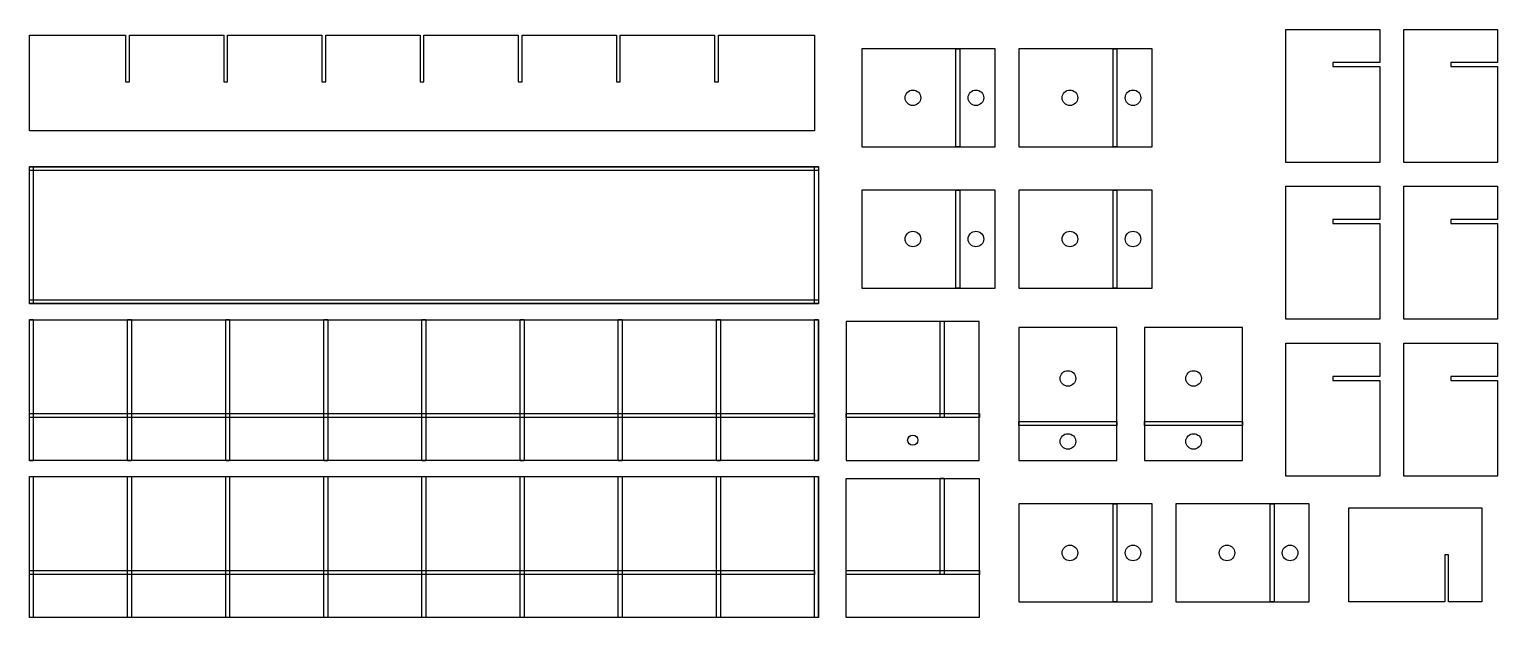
# Model space of a CAD drawing. Extents: x 0.5 to 47.2, y 0.5 to 19.2.
import ezdxf

# ---------------------------------------------------------------- set-up
doc = ezdxf.new("R2010")
doc.units = 0
doc.layers.add('Layer_1', color=7, linetype='CONTINUOUS')

msp = doc.modelspace()

# ---------------------------------------------------------------- linework, layer by layer
at = {"layer": 'Layer_1', "color": 7}
for points in [[(43.494462, 19.244462), (43.494462, 18.184232), (42, 18.184232), (42, 18.060057), (43.494462, 18.060057), (43.494462, 15.005538), (40.505538, 15.005538), (40.505538, 19.244462), (43.494462, 19.244462)], [(47.244462, 19.244462), (47.244462, 18.184232), (45.75, 18.184232), (45.75, 18.060057), (47.244462, 18.060057), (47.244462, 15.005538), (44.255538, 15.005538), (44.255538, 19.244462), (47.244462, 19.244462)], [(0.505648, 19.056847), (3.562492, 19.056847), (3.562492, 17.568017), (3.687493, 17.568017), (3.687493, 19.056847), (6.687495, 19.056847), (6.686995, 17.568017), (6.812495, 17.568017), (6.812495, 19.056847), (9.812498, 19.056847), (9.812498, 17.568017), (9.937498, 17.568017), (9.937498, 19.056847), (12.937501, 19.056847), (12.937501, 17.568017), (13.062501, 17.568017), (13.062001, 19.056847), (16.062503, 19.056847), (16.062503, 17.567846), (16.187503, 17.568016), (16.187503, 19.056676), (19.187506, 19.056765), (19.187506, 17.56802), (19.312506, 17.56802), (19.312506, 19.056808), (22.312508, 19.056852), (22.312508, 17.568022), (22.437508, 17.568022), (22.437508, 19.056852), (25.494351, 19.056852), (25.494351, 16.005648), (0.505648, 16.005648), (0.505648, 19.056847)], [(27.002382, 18.62262), (27.002382, 15.502478), (31.247618, 15.502478), (31.247618, 18.62262), (27.002382, 18.62262), (27.002382, 18.62262)], [(29.999999, 18.625), (30.124999, 18.625), (30.124999, 15.5), (29.999999, 15.5), (29.999999, 18.625)], [(32.002382, 18.62262), (32.002382, 15.502478), (36.247618, 15.502478), (36.247618, 18.62262), (32.002382, 18.62262), (32.002382, 18.62262)], [(34.999999, 18.625), (35.124999, 18.625), (35.124999, 15.5), (34.999999, 15.5), (34.999999, 18.625)], [(28.628335, 17.311508), (28.628335, 17.311508)], [(30.635805, 17.311508), (30.635805, 17.311508)], [(33.628335, 17.311507), (33.628335, 17.311507)], [(35.635805, 17.311507), (35.635805, 17.311507)], [(0.5, 14.875), (0.625, 14.875), (0.625, 10.5), (0.5, 10.5), (0.5, 14.875)], [(0.5, 14.875), (25.625, 14.875), (25.625, 14.75), (0.5, 14.75), (0.5, 14.875)], [(0.506852, 14.868149), (25.618148, 14.868149), (25.618148, 10.506852), (0.506852, 10.506852), (0.506852, 14.868149)], [(25.5, 14.875), (25.625, 14.875), (25.625, 10.5), (25.5, 10.5), (25.5, 14.875)], [(27.002382, 14.12262), (27.002382, 11.002478), (31.247618, 11.002478), (31.247618, 14.12262), (27.002382, 14.12262), (27.002382, 14.12262)], [(29.999999, 14.125), (30.124999, 14.125), (30.124999, 11), (29.999999, 11), (29.999999, 14.125)], [(32.002382, 14.12262), (32.002382, 11.002478), (36.247618, 11.002478), (36.247618, 14.12262), (32.002382, 14.12262), (32.002382, 14.12262)], [(34.999999, 14.125), (35.124999, 14.125), (35.124999, 11), (34.999999, 11), (34.999999, 14.125)], [(43.494462, 14.244462), (43.494462, 13.184232), (42, 13.184232), (42, 13.060057), (43.494462, 13.060057), (43.494462, 10.005538), (40.505538, 10.005538), (40.505538, 14.244462), (43.494462, 14.244462)], [(47.244462, 14.244462), (47.244462, 13.184232), (45.75, 13.184232), (45.75, 13.060057), (47.244462, 13.060057), (47.244462, 10.005538), (44.255538, 10.005538), (44.255538, 14.244462), (47.244462, 14.244462)], [(28.628335, 12.811508), (28.628335, 12.811508)], [(30.635805, 12.811508), (30.635805, 12.811508)], [(33.628335, 12.811508), (33.628335, 12.811508)], [(35.635805, 12.811508), (35.635805, 12.811508)], [(0.5, 10.625), (25.625, 10.625), (25.625, 10.5), (0.5, 10.5), (0.5, 10.625)], [(0.501191, 9.998809), (0.623809, 9.998809), (0.623809, 5.501191), (0.501191, 5.501191), (0.501191, 9.998809)], [(0.506792, 9.993208), (25.618209, 9.993208), (25.618209, 5.506792), (0.506792, 5.506792), (0.506792, 9.993208)], [(3.625, 10), (3.75, 10), (3.75, 5.5), (3.625, 5.5), (3.625, 10)], [(6.75, 10), (6.875, 10), (6.875, 5.5), (6.75, 5.5), (6.75, 10)], [(9.875, 10), (10, 10), (10, 5.5), (9.875, 5.5), (9.875, 10)], [(13, 10), (13.125, 10), (13.125, 5.5), (13, 5.5), (13, 10)], [(16.125, 10), (16.25, 10), (16.25, 5.5), (16.125, 5.5), (16.125, 10)], [(19.25, 10), (19.375, 10), (19.375, 5.5), (19.25, 5.5), (19.25, 10)], [(22.375, 10), (22.5, 10), (22.5, 5.5), (22.375, 5.5), (22.375, 10)], [(25.494192, 9.998809), (25.61681, 9.998809), (25.61681, 5.501191), (25.494192, 5.501191), (25.494192, 9.998809)], [(26.506639, 9.930861), (26.506639, 5.506639), (30.743537, 5.506639), (30.743537, 9.930861), (26.506639, 9.930861), (26.506639, 9.930861)], [(29.5, 9.9425), (29.625, 9.9425), (29.625, 6.875), (29.5, 6.875), (29.5, 9.9425)], [(35.12262, 9.747618), (32.002478, 9.747618), (32.002478, 5.502381), (35.12262, 5.502381), (35.12262, 9.747618), (35.12262, 9.747618)], [(39.12262, 9.747618), (36.002478, 9.747618), (36.002478, 5.502381), (39.12262, 5.502381), (39.12262, 9.747618), (39.12262, 9.747618)], [(43.494462, 9.244462), (43.494462, 8.184232), (42, 8.184232), (42, 8.060057), (43.494462, 8.060057), (43.494462, 5.005538), (40.505538, 5.005538), (40.505538, 9.244462), (43.494462, 9.244462)], [(47.244462, 9.244462), (47.244462, 8.184232), (45.75, 8.184232), (45.75, 8.060057), (47.244462, 8.060057), (47.244462, 5.005538), (44.255538, 5.005538), (44.255538, 9.244462), (47.244462, 9.244462)], [(33.811508, 8.121664), (33.811508, 8.121664)], [(37.811508, 8.121664), (37.811508, 8.121664)], [(0.5, 7), (25.5, 7), (25.5, 6.875), (0.5, 6.875), (0.5, 7)], [(26.5, 7), (30.75, 7), (30.75, 6.875), (26.5, 6.875), (26.5, 7)], [(35.125, 6.75), (35.125, 6.625), (32, 6.625), (32, 6.75), (35.125, 6.75)], [(39.125, 6.75), (39.125, 6.625), (36, 6.625), (36, 6.75), (39.125, 6.75)], [(28.625088, 6.316707), (28.625088, 6.316707)], [(33.811508, 6.114194), (33.811508, 6.114194)], [(37.811508, 6.114194), (37.811508, 6.114194)], [(0.501191, 4.998809), (0.623809, 4.998809), (0.623809, 0.501191), (0.501191, 0.501191), (0.501191, 4.998809)], [(0.506792, 4.993208), (25.618209, 4.993208), (25.618209, 0.506792), (0.506792, 0.506792), (0.506792, 4.993208)], [(3.625, 5), (3.75, 5), (3.75, 0.5), (3.625, 0.5), (3.625, 5)], [(6.75, 5), (6.875, 5), (6.875, 0.5), (6.75, 0.5), (6.75, 5)], [(9.875, 5), (10, 5), (10, 0.5), (9.875, 0.5), (9.875, 5)], [(13, 5), (13.125, 5), (13.125, 0.5), (13, 0.5), (13, 5)], [(16.125, 5), (16.25, 5), (16.25, 0.5), (16.125, 0.5), (16.125, 5)], [(19.25, 5), (19.375, 5), (19.375, 0.5), (19.25, 0.5), (19.25, 5)], [(22.375, 5), (22.5, 5), (22.5, 0.5), (22.375, 0.5), (22.375, 5)], [(25.494192, 4.998809), (25.61681, 4.998809), (25.61681, 0.501191), (25.494192, 0.501191), (25.494192, 4.998809)], [(26.50707, 4.930861), (30.743361, 4.930861), (30.743361, 0.506639), (26.506639, 0.506639), (26.507072, 4.930861)], [(29.5, 4.9425), (29.625, 4.9425), (29.625, 1.875), (29.5, 1.875), (29.5, 4.9425)], [(32.002382, 4.12262), (32.002382, 1.002478), (36.247618, 1.002478), (36.247618, 4.12262), (32.002382, 4.12262), (32.002382, 4.12262)], [(34.999999, 4.125), (35.124999, 4.125), (35.124999, 1), (34.999999, 1), (34.999999, 4.125)], [(37.002382, 4.12262), (37.002382, 1.002478), (41.247618, 1.002478), (41.247618, 4.12262), (37.002382, 4.12262), (37.002382, 4.12262)], [(39.999999, 4.125), (40.124999, 4.125), (40.124999, 1), (39.999999, 1), (39.999999, 4.125)], [(46.744462, 1.005538), (45.684232, 1.005538), (45.684232, 2.5), (45.560057, 2.5), (45.560057, 1.005538), (42.505538, 1.005538), (42.505538, 3.994462), (46.744462, 3.994462), (46.744462, 1.005538)], [(33.628335, 2.811508), (33.628335, 2.811508)], [(35.635805, 2.811508), (35.635805, 2.811508)], [(38.628335, 2.811508), (38.628335, 2.811508)], [(40.635805, 2.811508), (40.635805, 2.811508)], [(0.5, 2), (25.5, 2), (25.5, 1.875), (0.5, 1.875), (0.5, 2)], [(26.5, 2), (30.75, 2), (30.75, 1.875), (26.5, 1.875), (26.5, 2)]]:
    msp.add_lwpolyline(points, dxfattribs=at)
for points in [[(28.380696, 17.063591), (28.380696, 17.200586), (28.491493, 17.311508), (28.628335, 17.311508)], [(28.628335, 17.311508), (28.765176, 17.311508), (28.875974, 17.200586), (28.875974, 17.063591)], [(30.388166, 17.063591), (30.388166, 17.200586), (30.498963, 17.311508), (30.635805, 17.311508)], [(30.635805, 17.311508), (30.772646, 17.311508), (30.883444, 17.200586), (30.883444, 17.063591)], [(33.380696, 17.06359), (33.380696, 17.200585), (33.491493, 17.311507), (33.628335, 17.311507)], [(33.628335, 17.311507), (33.765176, 17.311507), (33.875974, 17.200585), (33.875974, 17.06359)], [(35.388166, 17.06359), (35.388166, 17.200585), (35.498963, 17.311507), (35.635805, 17.311507)], [(35.635805, 17.311507), (35.772646, 17.311507), (35.883444, 17.200585), (35.883444, 17.06359)], [(28.628335, 16.815327), (28.491493, 16.815327), (28.380696, 16.926596), (28.380696, 17.063591)], [(28.875974, 17.063591), (28.875974, 16.926596), (28.765176, 16.815327), (28.628335, 16.815327)], [(30.635805, 16.815327), (30.498963, 16.815327), (30.388166, 16.926596), (30.388166, 17.063591)], [(30.883444, 17.063591), (30.883444, 16.926596), (30.772646, 16.815327), (30.635805, 16.815327)], [(33.628335, 16.815326), (33.491493, 16.815326), (33.380696, 16.926595), (33.380696, 17.06359)], [(33.875974, 17.06359), (33.875974, 16.926595), (33.765176, 16.815326), (33.628335, 16.815326)], [(35.635805, 16.815326), (35.498963, 16.815326), (35.388166, 16.926595), (35.388166, 17.06359)], [(35.883444, 17.06359), (35.883444, 16.926595), (35.772646, 16.815326), (35.635805, 16.815326)], [(28.380696, 12.563591), (28.380696, 12.700586), (28.491493, 12.811508), (28.628335, 12.811508)], [(28.628335, 12.811508), (28.765176, 12.811508), (28.875974, 12.700586), (28.875974, 12.563591)], [(30.388166, 12.563591), (30.388166, 12.700586), (30.498963, 12.811508), (30.635805, 12.811508)], [(30.635805, 12.811508), (30.772646, 12.811508), (30.883444, 12.700586), (30.883444, 12.563591)], [(33.380696, 12.563591), (33.380696, 12.700586), (33.491493, 12.811508), (33.628335, 12.811508)], [(33.628335, 12.811508), (33.765176, 12.811508), (33.875974, 12.700586), (33.875974, 12.563591)], [(35.388166, 12.563591), (35.388166, 12.700586), (35.498963, 12.811508), (35.635805, 12.811508)], [(35.635805, 12.811508), (35.772646, 12.811508), (35.883444, 12.700586), (35.883444, 12.563591)], [(28.628335, 12.315327), (28.491493, 12.315327), (28.380696, 12.426596), (28.380696, 12.563591)], [(28.875974, 12.563591), (28.875974, 12.426596), (28.765176, 12.315327), (28.628335, 12.315327)], [(30.635805, 12.315327), (30.498963, 12.315327), (30.388166, 12.426596), (30.388166, 12.563591)], [(30.883444, 12.563591), (30.883444, 12.426596), (30.772646, 12.315327), (30.635805, 12.315327)], [(33.628335, 12.315327), (33.491493, 12.315327), (33.380696, 12.426596), (33.380696, 12.563591)], [(33.875974, 12.563591), (33.875974, 12.426596), (33.765176, 12.315327), (33.628335, 12.315327)], [(35.635805, 12.315327), (35.498963, 12.315327), (35.388166, 12.426596), (35.388166, 12.563591)], [(35.883444, 12.563591), (35.883444, 12.426596), (35.772646, 12.315327), (35.635805, 12.315327)], [(33.315327, 8.121664), (33.315327, 8.258507), (33.426596, 8.369303), (33.563591, 8.369303)], [(33.563591, 7.874026), (33.426596, 7.874026), (33.315327, 7.984823), (33.315327, 8.121664)], [(33.563591, 8.369303), (33.700586, 8.369303), (33.811508, 8.258507), (33.811508, 8.121664)], [(33.811508, 8.121664), (33.811508, 7.984823), (33.700586, 7.874026), (33.563591, 7.874026)], [(37.315327, 8.121664), (37.315327, 8.258507), (37.426596, 8.369303), (37.563591, 8.369303)], [(37.563591, 7.874026), (37.426596, 7.874026), (37.315327, 7.984823), (37.315327, 8.121664)], [(37.563591, 8.369303), (37.700586, 8.369303), (37.811508, 8.258507), (37.811508, 8.121664)], [(37.811508, 8.121664), (37.811508, 7.984823), (37.700586, 7.874026), (37.563591, 7.874026)], [(28.46189, 6.15579), (28.46189, 6.244658), (28.53496, 6.316707), (28.625088, 6.316707)], [(28.625088, 5.99487), (28.53496, 5.99487), (28.46189, 6.06692), (28.46189, 6.15579)], [(28.625088, 6.316707), (28.715216, 6.316707), (28.788286, 6.244658), (28.788286, 6.15579)], [(28.788286, 6.15579), (28.788286, 6.06692), (28.715216, 5.99487), (28.625088, 5.99487)], [(33.315327, 6.114194), (33.315327, 6.251037), (33.426596, 6.361833), (33.563591, 6.361833)], [(33.563591, 5.866556), (33.426596, 5.866556), (33.315327, 5.977353), (33.315327, 6.114194)], [(33.563591, 6.361833), (33.700586, 6.361833), (33.811508, 6.251037), (33.811508, 6.114194)], [(33.811508, 6.114194), (33.811508, 5.977353), (33.700586, 5.866556), (33.563591, 5.866556)], [(37.315327, 6.114194), (37.315327, 6.251037), (37.426596, 6.361833), (37.563591, 6.361833)], [(37.563591, 5.866556), (37.426596, 5.866556), (37.315327, 5.977353), (37.315327, 6.114194)], [(37.563591, 6.361833), (37.700586, 6.361833), (37.811508, 6.251037), (37.811508, 6.114194)], [(37.811508, 6.114194), (37.811508, 5.977353), (37.700586, 5.866556), (37.563591, 5.866556)], [(33.380696, 2.563591), (33.380696, 2.700586), (33.491493, 2.811508), (33.628335, 2.811508)], [(33.628335, 2.811508), (33.765176, 2.811508), (33.875974, 2.700586), (33.875974, 2.563591)], [(35.388166, 2.563591), (35.388166, 2.700586), (35.498963, 2.811508), (35.635805, 2.811508)], [(35.635805, 2.811508), (35.772646, 2.811508), (35.883444, 2.700586), (35.883444, 2.563591)], [(38.380696, 2.563591), (38.380696, 2.700586), (38.491493, 2.811508), (38.628335, 2.811508)], [(38.628335, 2.811508), (38.765176, 2.811508), (38.875974, 2.700586), (38.875974, 2.563591)], [(40.388166, 2.563591), (40.388166, 2.700586), (40.498963, 2.811508), (40.635805, 2.811508)], [(40.635805, 2.811508), (40.772646, 2.811508), (40.883444, 2.700586), (40.883444, 2.563591)], [(33.628335, 2.315327), (33.491493, 2.315327), (33.380696, 2.426596), (33.380696, 2.563591)], [(33.875974, 2.563591), (33.875974, 2.426596), (33.765176, 2.315327), (33.628335, 2.315327)], [(35.635805, 2.315327), (35.498963, 2.315327), (35.388166, 2.426596), (35.388166, 2.563591)], [(35.883444, 2.563591), (35.883444, 2.426596), (35.772646, 2.315327), (35.635805, 2.315327)], [(38.628335, 2.315327), (38.491493, 2.315327), (38.380696, 2.426596), (38.380696, 2.563591)], [(38.875974, 2.563591), (38.875974, 2.426596), (38.765176, 2.315327), (38.628335, 2.315327)], [(40.635805, 2.315327), (40.498963, 2.315327), (40.388166, 2.426596), (40.388166, 2.563591)], [(40.883444, 2.563591), (40.883444, 2.426596), (40.772646, 2.315327), (40.635805, 2.315327)]]:
    msp.add_open_spline(points, degree=3, dxfattribs=at)

doc.saveas('drawing.dxf')
